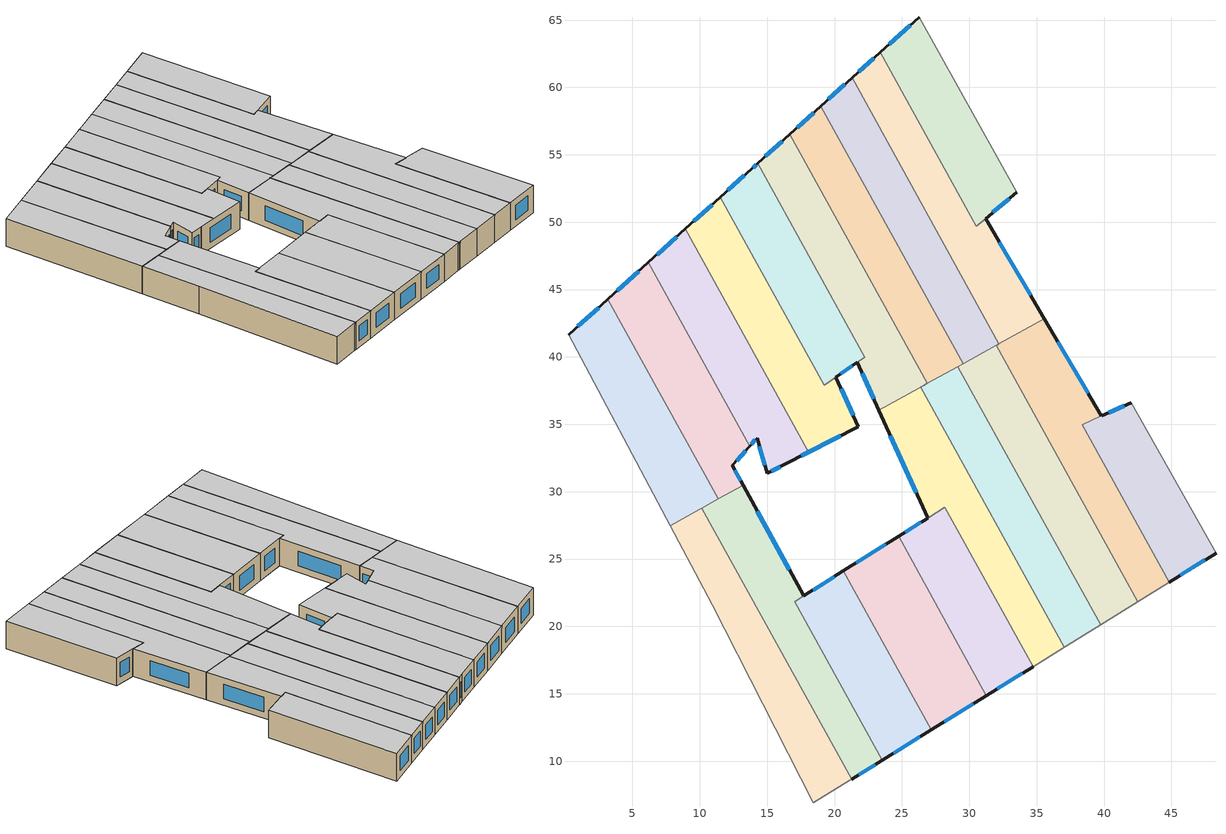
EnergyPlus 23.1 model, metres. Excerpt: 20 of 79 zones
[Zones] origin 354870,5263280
5129c2bd44084048_F0_dwelling_0
 floor ground (EU_floor_Construction): 10.15,28.79 21.26,8.66 21.14,8.58 18.43,6.9 10.93,21.62 7.8,27.49 10.02,28.72 z0
 wall to 5129c2bd44084048_F0_dwelling_1 (EU_wall_Construction): 21.26,8.66 10.15,28.79 z0:3
 wall adiabatic (EU_wall_Construction): 7.8,27.49 10.93,21.62 18.43,6.9 21.14,8.58 21.26,8.66 z0:3
 wall to 5129c2bd44084048_F0_dwelling_10 (EU_wall_Construction): 10.15,28.79 10.02,28.72 7.8,27.49 z0:3
 ceiling to 5129c2bd44084048_F1_dwelling_0 (EU_floor_Construction): 21.14,8.58 21.26,8.66 10.15,28.79 10.02,28.72 7.8,27.49 10.93,21.62 18.43,6.9 z3
5129c2bd44084048_F0_dwelling_1
 floor ground (EU_floor_Construction): 17.71,22.26 17.05,21.85 23.55,10.08 21.26,8.66 10.15,28.79 13.22,30.49 z0
 wall outside (EU_wall_Construction): 17.71,22.26 13.22,30.49 / 21.26,8.66 23.55,10.08 z0:3
 wall to 5129c2bd44084048_F0_dwelling_2 (EU_wall_Construction): 23.55,10.08 17.05,21.85 17.71,22.26 z0:3
 wall to 5129c2bd44084048_F0_dwelling_11 (EU_wall_Construction): 13.22,30.49 11.36,29.46 z0:3
 wall to 5129c2bd44084048_F0_dwelling_10 (EU_wall_Construction): 11.36,29.46 10.15,28.79 z0:3
 window (EU_Window_Construction): 16.65,24.19 14.27,28.56 / 21.8,8.99 23.01,9.74 z0.7:2.3
 ceiling to 5129c2bd44084048_F1_dwelling_1 (EU_floor_Construction): 23.55,10.08 17.05,21.85 17.71,22.26 13.22,30.49 10.15,28.79 21.26,8.66 z3
5129c2bd44084048_F0_dwelling_10
 floor ground (EU_floor_Construction): 3.17,44.29 11.36,29.46 7.8,27.49 0.26,41.64 z0
 wall outside (EU_wall_Construction): 3.17,44.29 0.26,41.64 z0:3
 wall to 5129c2bd44084048_F0_dwelling_11 (EU_wall_Construction): 11.36,29.46 3.17,44.29 z0:3
 wall adiabatic (EU_wall_Construction): 0.26,41.64 7.8,27.49 z0:3
 window (EU_Window_Construction): 2.49,43.67 0.94,42.27 z0.7:2.3
 ceiling to 5129c2bd44084048_F1_dwelling_10 (EU_floor_Construction): 11.36,29.46 3.17,44.29 0.26,41.64 7.8,27.49 z3
5129c2bd44084048_F0_dwelling_11
 floor ground (EU_floor_Construction): 6.18,47.01 13.71,33.38 12.42,31.95 13.22,30.49 11.36,29.46 3.17,44.29 z0
 wall outside (EU_wall_Construction): 6.18,47.01 3.17,44.29 / 13.22,30.49 12.42,31.95 13.71,33.38 z0:3
 wall to 5129c2bd44084048_F0_dwelling_12 (EU_wall_Construction): 13.71,33.38 6.18,47.01 z0:3
 window (EU_Window_Construction): 5.47,46.38 3.88,44.93 / 12.73,32.28 13.41,33.05 / 13.03,30.83 12.61,31.6 z0.7:2.3
 ceiling to 5129c2bd44084048_F1_dwelling_11 (EU_floor_Construction): 13.22,30.49 12.42,31.95 13.71,33.38 6.18,47.01 3.17,44.29 11.36,29.46 z3
5129c2bd44084048_F0_dwelling_12
 floor ground (EU_floor_Construction): 8.94,49.51 18.08,32.94 16.25,31.99 15.02,31.36 14.25,33.98 13.71,33.38 6.18,47.01 z0
 wall outside (EU_wall_Construction): 8.94,49.51 6.18,47.01 / 13.71,33.38 14.25,33.98 15.02,31.36 16.25,31.99 z0:3
 wall to 5129c2bd44084048_F0_dwelling_13 (EU_wall_Construction): 17.98,33.12 8.94,49.51 / 16.25,31.99 18.08,32.94 17.99,33.13 z0:3
 window (EU_Window_Construction): 8.29,48.93 6.83,47.6 / 15.31,31.51 15.96,31.84 / 14.43,33.37 14.84,31.98 / 13.84,33.52 14.12,33.84 z0.7:2.3
 ceiling to 5129c2bd44084048_F1_dwelling_12 (EU_floor_Construction): 18.08,32.94 8.94,49.51 6.18,47.01 13.71,33.38 14.25,33.98 15.02,31.36 16.25,31.99 z3
5129c2bd44084048_F0_dwelling_13
 floor ground (EU_floor_Construction): 11.53,51.86 19.24,37.91 20.09,38.51 21.77,34.83 16.25,31.99 18.08,32.94 17.99,33.13 8.94,49.51 z0
 wall outside (EU_wall_Construction): 11.53,51.86 8.94,49.51 / 16.25,31.99 21.77,34.83 20.09,38.51 z0:3
 wall to 5129c2bd44084048_F0_dwelling_14 (EU_wall_Construction): 20.09,38.51 19.24,37.91 11.53,51.86 z0:3
 window (EU_Window_Construction): 10.92,51.31 9.54,50.06 / 21.38,35.69 20.49,37.64 / 17.54,32.66 20.47,34.16 z0.7:2.3
 ceiling to 5129c2bd44084048_F1_dwelling_13 (EU_floor_Construction): 21.77,34.83 20.09,38.51 19.24,37.91 11.53,51.86 8.94,49.51 17.99,33.13 18.08,32.94 16.25,31.99 z3
5129c2bd44084048_F0_dwelling_14
 floor ground (EU_floor_Construction): 14.29,54.37 22.23,39.99 19.24,37.91 11.53,51.86 13.84,53.96 z0
 wall outside (EU_wall_Construction): 14.29,54.37 13.84,53.96 11.53,51.86 / 20.09,38.51 21.68,39.61 z0:3
 wall to 5129c2bd44084048_F0_dwelling_15 (EU_wall_Construction): 21.68,39.61 22.23,39.99 14.29,54.37 z0:3
 window (EU_Window_Construction): 13.3,53.47 12.07,52.36 / 14.18,54.27 13.95,54.06 / 20.47,38.77 21.31,39.35 z0.7:2.3
 ceiling to 5129c2bd44084048_F1_dwelling_14 (EU_floor_Construction): 22.23,39.99 14.29,54.37 13.84,53.96 11.53,51.86 19.24,37.91 z3
5129c2bd44084048_F0_dwelling_15
 floor ground (EU_floor_Construction): 16.68,56.53 26.89,38.04 23.29,36.05 21.68,39.61 22.23,39.99 14.29,54.37 14.31,54.38 z0
 wall outside (EU_wall_Construction): 16.68,56.53 14.31,54.38 14.29,54.37 / 21.68,39.61 23.29,36.05 z0:3
 wall to 5129c2bd44084048_F0_dwelling_16 (EU_wall_Construction): 26.89,38.04 16.68,56.53 z0:3
 wall to 5129c2bd44084048_F0_dwelling_5 (EU_wall_Construction): 23.29,36.05 26.27,37.69 26.4,37.77 z0:3
 wall to 5129c2bd44084048_F0_dwelling_6 (EU_wall_Construction): 26.4,37.77 26.44,37.79 26.57,37.86 26.89,38.04 z0:3
 window (EU_Window_Construction): 16.12,56.03 14.86,54.89 / 22.06,38.78 22.91,36.89 z0.7:2.3
 ceiling to 5129c2bd44084048_F1_dwelling_15 (EU_floor_Construction): 26.89,38.04 16.68,56.53 14.31,54.38 14.29,54.37 22.23,39.99 21.68,39.61 23.29,36.05 z3
5129c2bd44084048_F0_dwelling_16
 floor ground (EU_floor_Construction): 18.99,58.62 29.54,39.5 26.89,38.04 16.68,56.53 z0
 wall outside (EU_wall_Construction): 18.99,58.62 16.68,56.53 z0:3
 wall to 5129c2bd44084048_F0_dwelling_17 (EU_wall_Construction): 29.54,39.5 18.99,58.62 z0:3
 wall to 5129c2bd44084048_F0_dwelling_6 (EU_wall_Construction): 26.89,38.04 29.16,39.29 z0:3
 wall to 5129c2bd44084048_F0_dwelling_7 (EU_wall_Construction): 29.16,39.29 29.54,39.5 z0:3
 window (EU_Window_Construction): 18.44,58.13 17.22,57.02 z0.7:2.3
 ceiling to 5129c2bd44084048_F1_dwelling_16 (EU_floor_Construction): 29.54,39.5 18.99,58.62 16.68,56.53 26.89,38.04 z3
5129c2bd44084048_F0_dwelling_17
 floor ground (EU_floor_Construction): 21.3,60.71 32.2,40.97 32.11,40.92 29.54,39.5 18.99,58.62 z0
 wall outside (EU_wall_Construction): 21.3,60.71 18.99,58.62 z0:3
 wall to 5129c2bd44084048_F0_dwelling_18 (EU_wall_Construction): 32.2,40.97 21.3,60.71 z0:3
 wall to 5129c2bd44084048_F0_dwelling_7 (EU_wall_Construction): 29.54,39.5 31.99,40.85 z0:3
 wall to 5129c2bd44084048_F0_dwelling_8 (EU_wall_Construction): 31.99,40.85 32.11,40.92 32.2,40.97 z0:3
 window (EU_Window_Construction): 20.76,60.22 19.53,59.11 z0.7:2.3
 ceiling to 5129c2bd44084048_F1_dwelling_17 (EU_floor_Construction): 32.11,40.92 32.2,40.97 21.3,60.71 18.99,58.62 29.54,39.5 z3
5129c2bd44084048_F0_dwelling_18
 floor ground (EU_floor_Construction): 23.39,62.61 30.53,49.7 31.21,50.27 35.58,42.83 32.2,40.97 21.3,60.71 z0
 wall outside (EU_wall_Construction): 35.58,42.83 31.21,50.27 / 23.39,62.61 21.3,60.71 z0:3
 wall to 5129c2bd44084048_F0_dwelling_19 (EU_wall_Construction): 31.21,50.27 30.53,49.7 23.39,62.61 z0:3
 wall to 5129c2bd44084048_F0_dwelling_8 (EU_wall_Construction): 32.2,40.97 35.58,42.83 z0:3
 window (EU_Window_Construction): 34.55,44.58 32.24,48.53 / 22.9,62.16 21.79,61.16 z0.7:2.3
 ceiling to 5129c2bd44084048_F1_dwelling_18 (EU_floor_Construction): 35.58,42.83 31.21,50.27 30.53,49.7 23.39,62.61 21.3,60.71 32.2,40.97 z3
5129c2bd44084048_F0_dwelling_19
 floor ground (EU_floor_Construction): 26.29,65.23 33.52,52.22 30.53,49.7 23.39,62.61 z0
 wall outside (EU_wall_Construction): 26.29,65.23 23.39,62.61 / 31.21,50.27 33.52,52.22 z0:3
 wall adiabatic (EU_wall_Construction): 33.52,52.22 26.29,65.23 z0:3
 window (EU_Window_Construction): 25.61,64.61 24.07,63.22 / 31.75,50.73 32.98,51.76 z0.7:2.3
 ceiling to 5129c2bd44084048_F1_dwelling_19 (EU_floor_Construction): 33.52,52.22 26.29,65.23 23.39,62.61 30.53,49.7 z3
5129c2bd44084048_F0_dwelling_2
 floor ground (EU_floor_Construction): 20.66,24.12 27.17,12.33 23.55,10.08 17.05,21.85 z0
 wall outside (EU_wall_Construction): 23.55,10.08 27.17,12.33 / 20.66,24.12 17.71,22.26 z0:3
 wall to 5129c2bd44084048_F0_dwelling_3 (EU_wall_Construction): 27.17,12.33 20.66,24.12 z0:3
 window (EU_Window_Construction): 24.4,10.61 26.32,11.8 / 19.97,23.68 18.4,22.7 z0.7:2.3
 ceiling to 5129c2bd44084048_F1_dwelling_2 (EU_floor_Construction): 27.17,12.33 20.66,24.12 17.05,21.85 23.55,10.08 z3
5129c2bd44084048_F0_dwelling_3
 floor ground (EU_floor_Construction): 24.75,26.69 31.27,14.87 27.17,12.33 20.66,24.12 z0
 wall outside (EU_wall_Construction): 27.17,12.33 31.27,14.87 / 24.75,26.69 20.66,24.12 z0:3
 wall to 5129c2bd44084048_F0_dwelling_4 (EU_wall_Construction): 31.27,14.87 24.75,26.69 z0:3
 window (EU_Window_Construction): 28.14,12.93 30.31,14.27 / 23.79,26.08 21.62,24.72 z0.7:2.3
 ceiling to 5129c2bd44084048_F1_dwelling_3 (EU_floor_Construction): 31.27,14.87 24.75,26.69 20.66,24.12 27.17,12.33 z3
5129c2bd44084048_F0_dwelling_4
 floor ground (EU_floor_Construction): 28.19,28.85 34.73,17.02 31.27,14.87 24.75,26.69 z0
 wall outside (EU_wall_Construction): 31.27,14.87 34.73,17.02 / 26.92,28.05 24.75,26.69 z0:3
 wall to 5129c2bd44084048_F0_dwelling_5 (EU_wall_Construction): 34.73,17.02 28.19,28.85 26.92,28.05 z0:3
 window (EU_Window_Construction): 32.09,15.37 33.92,16.51 / 26.41,27.73 25.26,27.01 z0.7:2.3
 ceiling to 5129c2bd44084048_F1_dwelling_4 (EU_floor_Construction): 34.73,17.02 28.19,28.85 24.75,26.69 31.27,14.87 z3
5129c2bd44084048_F0_dwelling_5
 floor ground (EU_floor_Construction): 26.4,37.77 37.06,18.46 36.93,18.38 34.73,17.02 28.19,28.85 26.91,28.05 23.29,36.05 26.27,37.69 z0
 wall outside (EU_wall_Construction): 23.29,36.05 26.91,28.05 z0:3
 wall to 5129c2bd44084048_F0_dwelling_6 (EU_wall_Construction): 37.06,18.46 26.4,37.77 z0:3
 wall adiabatic (EU_wall_Construction): 34.73,17.02 36.93,18.38 37.06,18.46 z0:3
 window (EU_Window_Construction): 24.14,34.17 26.06,29.93 z0.7:2.3
 ceiling to 5129c2bd44084048_F1_dwelling_5 (EU_floor_Construction): 36.93,18.38 37.06,18.46 26.4,37.77 26.27,37.69 23.29,36.05 26.91,28.05 28.19,28.85 34.73,17.02 z3
5129c2bd44084048_F0_dwelling_6
 floor ground (EU_floor_Construction): 29.16,39.29 39.74,20.13 37.23,18.57 37.06,18.46 26.4,37.77 26.44,37.79 26.57,37.86 z0
 wall to 5129c2bd44084048_F0_dwelling_7 (EU_wall_Construction): 39.74,20.13 29.16,39.29 z0:3
 wall adiabatic (EU_wall_Construction): 37.06,18.46 37.23,18.57 39.74,20.13 z0:3
 ceiling to 5129c2bd44084048_F1_dwelling_6 (EU_floor_Construction): 39.74,20.13 29.16,39.29 26.57,37.86 26.44,37.79 26.4,37.77 37.06,18.46 37.23,18.57 z3
5129c2bd44084048_F0_dwelling_7
 floor ground (EU_floor_Construction): 31.99,40.85 42.49,21.83 39.74,20.13 29.16,39.29 z0
 wall to 5129c2bd44084048_F0_dwelling_8 (EU_wall_Construction): 42.49,21.83 31.99,40.85 z0:3
 wall adiabatic (EU_wall_Construction): 39.74,20.13 42.49,21.83 z0:3
 ceiling to 5129c2bd44084048_F1_dwelling_7 (EU_floor_Construction): 42.49,21.83 31.99,40.85 29.16,39.29 39.74,20.13 z3
5129c2bd44084048_F0_dwelling_8
 floor ground (EU_floor_Construction): 39.81,35.63 38.36,34.99 44.83,23.28 42.49,21.83 31.99,40.85 35.58,42.83 z0
 wall outside (EU_wall_Construction): 39.81,35.63 35.58,42.83 z0:3
 wall to 5129c2bd44084048_F0_dwelling_9 (EU_wall_Construction): 38.36,34.99 39.81,35.63 / 44.83,23.28 38.37,34.98 z0:3
 wall adiabatic (EU_wall_Construction): 42.49,21.83 44.83,23.28 z0:3
 window (EU_Window_Construction): 38.81,37.32 36.57,41.14 z0.7:2.3
 ceiling to 5129c2bd44084048_F1_dwelling_8 (EU_floor_Construction): 44.83,23.28 38.36,34.99 39.81,35.63 35.58,42.83 31.99,40.85 42.49,21.83 z3
5129c2bd44084048_F0_dwelling_9
 floor ground (EU_floor_Construction): 42.02,36.61 48.31,25.44 44.83,23.28 38.37,34.98 z0
 wall outside (EU_wall_Construction): 42.02,36.61 39.81,35.63 / 44.83,23.28 48.31,25.44 z0:3
 wall adiabatic (EU_wall_Construction): 48.31,25.44 42.02,36.61 z0:3
 window (EU_Window_Construction): 41.5,36.38 40.33,35.86 / 45.65,23.79 47.49,24.93 z0.7:2.3
 ceiling to 5129c2bd44084048_F1_dwelling_9 (EU_floor_Construction): 48.31,25.44 42.02,36.61 38.37,34.98 44.83,23.28 z3
[Building]
EU S2 Campaign: North Axis=0; Terrain=City; Solar Distribution=FullExterior
[Site:Location]
Budapest.Ferenc.Liszt.Intl.AP: Latitude=47.437; Longitude=19.256; Time Zone=1; Elevation=185
[SizingPeriod:WeatherFileDays]
AnnualSizingPeriod: Begin Month=1; Begin Day of Month=1; End Month=12; End Day of Month=31; Day of Week for Start Day=Monday; Use Weather File Daylight Saving Period=No; Use Weather File Rain and Snow Indicators=No
[MATERIAL]
EU_InternalMass_Material: Roughness=MediumRough; Thickness=0.1; Conductivity=1; Density=1800; Specific Heat=900; Thermal Absorptance=0.9; Solar Absorptance=0.7; Visible Absorptance=0.7
[MATERIAL:NOMASS] Roughness=MediumRough; Thermal Absorptance=0.9; Solar Absorptance=0.7; Visible Absorptance=0.7
Name | Thermal Resistance
EU_wall_NoMass | 0.832559
EU_floor_NoMass | 0.872794
[WINDOWMATERIAL:SIMPLEGLAZINGSYSTEM]
EU_Window_SimpleGlazing: UFactor=2.79869; Solar Heat Gain Coefficient=0.75; Visible Transmittance=0.75
[CONSTRUCTION]
EU_wall_Construction: EU_wall_NoMass
EU_floor_Construction: EU_floor_NoMass
EU_Window_Construction: EU_Window_SimpleGlazing
EU_InternalMass_Construction: EU_InternalMass_Material
[ZONE] Type=1; Multiplier=1; Ceiling Height=autocalculate; Floor Area=autocalculate; Part of Total Floor Area=Yes
Name | Volume
5129c2bd44084048_F0_dwelling_0 | 205.26
5129c2bd44084048_F0_dwelling_1 | 207.227
5129c2bd44084048_F0_dwelling_10 | 195.405
5129c2bd44084048_F0_dwelling_11 | 195.37
5129c2bd44084048_F0_dwelling_12 | 196.876
5129c2bd44084048_F0_dwelling_13 | 208.589
5129c2bd44084048_F0_dwelling_14 | 175.969
5129c2bd44084048_F0_dwelling_15 | 205.051
5129c2bd44084048_F0_dwelling_16 | 195.383
5129c2bd44084048_F0_dwelling_17 | 202.135
5129c2bd44084048_F0_dwelling_18 | 214.109
5129c2bd44084048_F0_dwelling_19 | 169.915
5129c2bd44084048_F0_dwelling_2 | 172.169
5129c2bd44084048_F0_dwelling_3 | 194.897
5129c2bd44084048_F0_dwelling_4 | 164.644
5129c2bd44084048_F0_dwelling_5 | 211.89
5129c2bd44084048_F0_dwelling_6 | 208.108
5129c2bd44084048_F0_dwelling_7 | 211.207
5129c2bd44084048_F0_dwelling_8 | 214.911
5129c2bd44084048_F0_dwelling_9 | 158.524
[INTERNALMASS] Construction=EU_InternalMass_Construction
Name | Zone or ZoneList | Surface Area
5129c2bd44084048_F0_dwelling_0_EU_InternalMass | 5129c2bd44084048_F0_dwelling_0 | 68.4145
5129c2bd44084048_F0_dwelling_1_EU_InternalMass | 5129c2bd44084048_F0_dwelling_1 | 69.0811
5129c2bd44084048_F0_dwelling_2_EU_InternalMass | 5129c2bd44084048_F0_dwelling_2 | 57.3886
5129c2bd44084048_F0_dwelling_3_EU_InternalMass | 5129c2bd44084048_F0_dwelling_3 | 64.9659
5129c2bd44084048_F0_dwelling_4_EU_InternalMass | 5129c2bd44084048_F0_dwelling_4 | 54.8897
5129c2bd44084048_F0_dwelling_5_EU_InternalMass | 5129c2bd44084048_F0_dwelling_5 | 70.6231
5129c2bd44084048_F0_dwelling_6_EU_InternalMass | 5129c2bd44084048_F0_dwelling_6 | 69.377
5129c2bd44084048_F0_dwelling_7_EU_InternalMass | 5129c2bd44084048_F0_dwelling_7 | 70.4022
5129c2bd44084048_F0_dwelling_8_EU_InternalMass | 5129c2bd44084048_F0_dwelling_8 | 71.6364
5129c2bd44084048_F0_dwelling_9_EU_InternalMass | 5129c2bd44084048_F0_dwelling_9 | 52.8531
5129c2bd44084048_F0_dwelling_10_EU_InternalMass | 5129c2bd44084048_F0_dwelling_10 | 65.1351
5129c2bd44084048_F0_dwelling_11_EU_InternalMass | 5129c2bd44084048_F0_dwelling_11 | 65.1234
5129c2bd44084048_F0_dwelling_12_EU_InternalMass | 5129c2bd44084048_F0_dwelling_12 | 65.6654
5129c2bd44084048_F0_dwelling_13_EU_InternalMass | 5129c2bd44084048_F0_dwelling_13 | 69.5343
5129c2bd44084048_F0_dwelling_14_EU_InternalMass | 5129c2bd44084048_F0_dwelling_14 | 58.6655
5129c2bd44084048_F0_dwelling_15_EU_InternalMass | 5129c2bd44084048_F0_dwelling_15 | 68.3497
5129c2bd44084048_F0_dwelling_16_EU_InternalMass | 5129c2bd44084048_F0_dwelling_16 | 65.1275
5129c2bd44084048_F0_dwelling_17_EU_InternalMass | 5129c2bd44084048_F0_dwelling_17 | 67.3724
5129c2bd44084048_F0_dwelling_18_EU_InternalMass | 5129c2bd44084048_F0_dwelling_18 | 71.3752
5129c2bd44084048_F0_dwelling_19_EU_InternalMass | 5129c2bd44084048_F0_dwelling_19 | 56.6434
[OTHEREQUIPMENT] Fuel Type=Electricity; Design Level Calculation Method=Watts/Area; Power per Zone Floor Area=1; Fraction Latent=0; Fraction Radiant=0; Fraction Lost=0; Carbon Dioxide Generation Rate=0; EndUse Subcategory=EU_Step8_InternalGains
Name | Zone or ZoneList or Space or SpaceList | Schedule
EU_Step8_InternalGain_5129c2bd44084048_F0_dwelling_0_f000 | 5129c2bd44084048_F0_dwelling_0 | EU_Step8_GainSchedule_5129c2bd44084048_F0_dwelling_0_f000
EU_Step8_InternalGain_5129c2bd44084048_F0_dwelling_1_f000 | 5129c2bd44084048_F0_dwelling_1 | EU_Step8_GainSchedule_5129c2bd44084048_F0_dwelling_1_f000
EU_Step8_InternalGain_5129c2bd44084048_F0_dwelling_2_f000 | 5129c2bd44084048_F0_dwelling_2 | EU_Step8_GainSchedule_5129c2bd44084048_F0_dwelling_2_f000
EU_Step8_InternalGain_5129c2bd44084048_F0_dwelling_3_f000 | 5129c2bd44084048_F0_dwelling_3 | EU_Step8_GainSchedule_5129c2bd44084048_F0_dwelling_3_f000
EU_Step8_InternalGain_5129c2bd44084048_F0_dwelling_4_f000 | 5129c2bd44084048_F0_dwelling_4 | EU_Step8_GainSchedule_5129c2bd44084048_F0_dwelling_4_f000
EU_Step8_InternalGain_5129c2bd44084048_F0_dwelling_5_f000 | 5129c2bd44084048_F0_dwelling_5 | EU_Step8_GainSchedule_5129c2bd44084048_F0_dwelling_5_f000
EU_Step8_InternalGain_5129c2bd44084048_F0_dwelling_6_f000 | 5129c2bd44084048_F0_dwelling_6 | EU_Step8_GainSchedule_5129c2bd44084048_F0_dwelling_6_f000
EU_Step8_InternalGain_5129c2bd44084048_F0_dwelling_7_f000 | 5129c2bd44084048_F0_dwelling_7 | EU_Step8_GainSchedule_5129c2bd44084048_F0_dwelling_7_f000
EU_Step8_InternalGain_5129c2bd44084048_F0_dwelling_8_f000 | 5129c2bd44084048_F0_dwelling_8 | EU_Step8_GainSchedule_5129c2bd44084048_F0_dwelling_8_f000
EU_Step8_InternalGain_5129c2bd44084048_F0_dwelling_9_f000 | 5129c2bd44084048_F0_dwelling_9 | EU_Step8_GainSchedule_5129c2bd44084048_F0_dwelling_9_f000
EU_Step8_InternalGain_5129c2bd44084048_F0_dwelling_10_f000 | 5129c2bd44084048_F0_dwelling_10 | EU_Step8_GainSchedule_5129c2bd44084048_F0_dwelling_10_f000
EU_Step8_InternalGain_5129c2bd44084048_F0_dwelling_11_f000 | 5129c2bd44084048_F0_dwelling_11 | EU_Step8_GainSchedule_5129c2bd44084048_F0_dwelling_11_f000
EU_Step8_InternalGain_5129c2bd44084048_F0_dwelling_12_f000 | 5129c2bd44084048_F0_dwelling_12 | EU_Step8_GainSchedule_5129c2bd44084048_F0_dwelling_12_f000
EU_Step8_InternalGain_5129c2bd44084048_F0_dwelling_13_f000 | 5129c2bd44084048_F0_dwelling_13 | EU_Step8_GainSchedule_5129c2bd44084048_F0_dwelling_13_f000
EU_Step8_InternalGain_5129c2bd44084048_F0_dwelling_14_f000 | 5129c2bd44084048_F0_dwelling_14 | EU_Step8_GainSchedule_5129c2bd44084048_F0_dwelling_14_f000
EU_Step8_InternalGain_5129c2bd44084048_F0_dwelling_15_f000 | 5129c2bd44084048_F0_dwelling_15 | EU_Step8_GainSchedule_5129c2bd44084048_F0_dwelling_15_f000
EU_Step8_InternalGain_5129c2bd44084048_F0_dwelling_16_f000 | 5129c2bd44084048_F0_dwelling_16 | EU_Step8_GainSchedule_5129c2bd44084048_F0_dwelling_16_f000
EU_Step8_InternalGain_5129c2bd44084048_F0_dwelling_17_f000 | 5129c2bd44084048_F0_dwelling_17 | EU_Step8_GainSchedule_5129c2bd44084048_F0_dwelling_17_f000
EU_Step8_InternalGain_5129c2bd44084048_F0_dwelling_18_f000 | 5129c2bd44084048_F0_dwelling_18 | EU_Step8_GainSchedule_5129c2bd44084048_F0_dwelling_18_f000
EU_Step8_InternalGain_5129c2bd44084048_F0_dwelling_19_f000 | 5129c2bd44084048_F0_dwelling_19 | EU_Step8_GainSchedule_5129c2bd44084048_F0_dwelling_19_f000
[ZONEVENTILATION:DESIGNFLOWRATE] Schedule=EU_AlwaysOn; Design Flow Rate Calculation Method=AirChanges/Hour; Air Changes per Hour=0.475469; Ventilation Type=Natural; Fan Pressure Rise=0; Fan Total Efficiency=1; Constant Term Coefficient=1; Temperature Term Coefficient=0; Velocity Term Coefficient=0; Velocity Squared Term Coefficient=0; Minimum Indoor Temperature=-100; Maximum Indoor Temperature=100; Delta Temperature=-100; Minimum Outdoor Temperature=-100; Maximum Outdoor Temperature=100; Maximum Wind Speed=40
Name | Zone or ZoneList or Space or SpaceList
EU_ConstantAir_5129c2bd44084048_F0_dwelling_0 | 5129c2bd44084048_F0_dwelling_0
EU_ConstantAir_5129c2bd44084048_F0_dwelling_1 | 5129c2bd44084048_F0_dwelling_1
EU_ConstantAir_5129c2bd44084048_F0_dwelling_2 | 5129c2bd44084048_F0_dwelling_2
EU_ConstantAir_5129c2bd44084048_F0_dwelling_3 | 5129c2bd44084048_F0_dwelling_3
EU_ConstantAir_5129c2bd44084048_F0_dwelling_4 | 5129c2bd44084048_F0_dwelling_4
EU_ConstantAir_5129c2bd44084048_F0_dwelling_5 | 5129c2bd44084048_F0_dwelling_5
EU_ConstantAir_5129c2bd44084048_F0_dwelling_6 | 5129c2bd44084048_F0_dwelling_6
EU_ConstantAir_5129c2bd44084048_F0_dwelling_7 | 5129c2bd44084048_F0_dwelling_7
EU_ConstantAir_5129c2bd44084048_F0_dwelling_8 | 5129c2bd44084048_F0_dwelling_8
EU_ConstantAir_5129c2bd44084048_F0_dwelling_9 | 5129c2bd44084048_F0_dwelling_9
EU_ConstantAir_5129c2bd44084048_F0_dwelling_10 | 5129c2bd44084048_F0_dwelling_10
EU_ConstantAir_5129c2bd44084048_F0_dwelling_11 | 5129c2bd44084048_F0_dwelling_11
EU_ConstantAir_5129c2bd44084048_F0_dwelling_12 | 5129c2bd44084048_F0_dwelling_12
EU_ConstantAir_5129c2bd44084048_F0_dwelling_13 | 5129c2bd44084048_F0_dwelling_13
EU_ConstantAir_5129c2bd44084048_F0_dwelling_14 | 5129c2bd44084048_F0_dwelling_14
EU_ConstantAir_5129c2bd44084048_F0_dwelling_15 | 5129c2bd44084048_F0_dwelling_15
EU_ConstantAir_5129c2bd44084048_F0_dwelling_16 | 5129c2bd44084048_F0_dwelling_16
EU_ConstantAir_5129c2bd44084048_F0_dwelling_17 | 5129c2bd44084048_F0_dwelling_17
EU_ConstantAir_5129c2bd44084048_F0_dwelling_18 | 5129c2bd44084048_F0_dwelling_18
EU_ConstantAir_5129c2bd44084048_F0_dwelling_19 | 5129c2bd44084048_F0_dwelling_19
[HVACTEMPLATE:THERMOSTAT] Constant Heating Setpoint=20; Constant Cooling Setpoint=50
EU_HeatOnly_5129c2bd44084048_F0_dwelling_0; EU_HeatOnly_5129c2bd44084048_F0_dwelling_1; EU_HeatOnly_5129c2bd44084048_F0_dwelling_2; EU_HeatOnly_5129c2bd44084048_F0_dwelling_3; EU_HeatOnly_5129c2bd44084048_F0_dwelling_4; EU_HeatOnly_5129c2bd44084048_F0_dwelling_5; EU_HeatOnly_5129c2bd44084048_F0_dwelling_6; EU_HeatOnly_5129c2bd44084048_F0_dwelling_7; EU_HeatOnly_5129c2bd44084048_F0_dwelling_8; EU_HeatOnly_5129c2bd44084048_F0_dwelling_9; EU_HeatOnly_5129c2bd44084048_F0_dwelling_10; EU_HeatOnly_5129c2bd44084048_F0_dwelling_11; EU_HeatOnly_5129c2bd44084048_F0_dwelling_12; EU_HeatOnly_5129c2bd44084048_F0_dwelling_13; EU_HeatOnly_5129c2bd44084048_F0_dwelling_14; EU_HeatOnly_5129c2bd44084048_F0_dwelling_15; EU_HeatOnly_5129c2bd44084048_F0_dwelling_16; EU_HeatOnly_5129c2bd44084048_F0_dwelling_17; EU_HeatOnly_5129c2bd44084048_F0_dwelling_18; EU_HeatOnly_5129c2bd44084048_F0_dwelling_19; EU_HeatOnly_5129c2bd44084048_F1_dwelling_0; EU_HeatOnly_5129c2bd44084048_F1_dwelling_1; EU_HeatOnly_5129c2bd44084048_F1_dwelling_2; EU_HeatOnly_5129c2bd44084048_F1_dwelling_3; EU_HeatOnly_5129c2bd44084048_F1_dwelling_4; EU_HeatOnly_5129c2bd44084048_F1_dwelling_5; EU_HeatOnly_5129c2bd44084048_F1_dwelling_6; EU_HeatOnly_5129c2bd44084048_F1_dwelling_7; EU_HeatOnly_5129c2bd44084048_F1_dwelling_8; EU_HeatOnly_5129c2bd44084048_F1_dwelling_9; EU_HeatOnly_5129c2bd44084048_F1_dwelling_10; EU_HeatOnly_5129c2bd44084048_F1_dwelling_11; EU_HeatOnly_5129c2bd44084048_F1_dwelling_12; EU_HeatOnly_5129c2bd44084048_F1_dwelling_13; EU_HeatOnly_5129c2bd44084048_F1_dwelling_14; EU_HeatOnly_5129c2bd44084048_F1_dwelling_15; EU_HeatOnly_5129c2bd44084048_F1_dwelling_16; EU_HeatOnly_5129c2bd44084048_F1_dwelling_17; EU_HeatOnly_5129c2bd44084048_F1_dwelling_18; EU_HeatOnly_5129c2bd44084048_F1_dwelling_19; EU_HeatOnly_5129c2bd44084048_F2_dwelling_0; EU_HeatOnly_5129c2bd44084048_F2_dwelling_1; EU_HeatOnly_5129c2bd44084048_F2_dwelling_2; EU_HeatOnly_5129c2bd44084048_F2_dwelling_3; EU_HeatOnly_5129c2bd44084048_F2_dwelling_4; EU_HeatOnly_5129c2bd44084048_F2_dwelling_5; EU_HeatOnly_5129c2bd44084048_F2_dwelling_6; EU_HeatOnly_5129c2bd44084048_F2_dwelling_7; EU_HeatOnly_5129c2bd44084048_F2_dwelling_8; EU_HeatOnly_5129c2bd44084048_F2_dwelling_9; EU_HeatOnly_5129c2bd44084048_F2_dwelling_10; EU_HeatOnly_5129c2bd44084048_F2_dwelling_11; EU_HeatOnly_5129c2bd44084048_F2_dwelling_12; EU_HeatOnly_5129c2bd44084048_F2_dwelling_13; EU_HeatOnly_5129c2bd44084048_F2_dwelling_14; EU_HeatOnly_5129c2bd44084048_F2_dwelling_15; EU_HeatOnly_5129c2bd44084048_F2_dwelling_16; EU_HeatOnly_5129c2bd44084048_F2_dwelling_17; EU_HeatOnly_5129c2bd44084048_F2_dwelling_18; EU_HeatOnly_5129c2bd44084048_F2_dwelling_19; EU_HeatOnly_5129c2bd44084048_F3_dwelling_0; EU_HeatOnly_5129c2bd44084048_F3_dwelling_1; EU_HeatOnly_5129c2bd44084048_F3_dwelling_2; EU_HeatOnly_5129c2bd44084048_F3_dwelling_3; EU_HeatOnly_5129c2bd44084048_F3_dwelling_4; EU_HeatOnly_5129c2bd44084048_F3_dwelling_5; EU_HeatOnly_5129c2bd44084048_F3_dwelling_6; EU_HeatOnly_5129c2bd44084048_F3_dwelling_7; EU_HeatOnly_5129c2bd44084048_F3_dwelling_8; EU_HeatOnly_5129c2bd44084048_F3_dwelling_9; EU_HeatOnly_5129c2bd44084048_F3_dwelling_10; EU_HeatOnly_5129c2bd44084048_F3_dwelling_11; EU_HeatOnly_5129c2bd44084048_F3_dwelling_12; EU_HeatOnly_5129c2bd44084048_F3_dwelling_13; EU_HeatOnly_5129c2bd44084048_F3_dwelling_14; EU_HeatOnly_5129c2bd44084048_F3_dwelling_15; EU_HeatOnly_5129c2bd44084048_F3_dwelling_16; EU_HeatOnly_5129c2bd44084048_F3_dwelling_17; EU_HeatOnly_5129c2bd44084048_F3_dwelling_18
[HVACTEMPLATE:ZONE:IDEALLOADSAIRSYSTEM] System Availability Schedule=EU_AlwaysOn; Maximum Heating Supply Air Temperature=50; Minimum Cooling Supply Air Temperature=13; Maximum Heating Supply Air Humidity Ratio=0.0156; Minimum Cooling Supply Air Humidity Ratio=0.0077; Heating Limit=NoLimit; Cooling Limit=NoLimit; Heating Availability Schedule=EU_AlwaysOn; Cooling Availability Schedule=EU_CoolingOff; Dehumidification Control Type=ConstantSensibleHeatRatio; Cooling Sensible Heat Ratio=0.7; Dehumidification Setpoint=60; Humidification Control Type=None; Humidification Setpoint=30; Outdoor Air Method=None; Outdoor Air Flow Rate per Person=0.00944; Outdoor Air Flow Rate per Zone Floor Area=0; Outdoor Air Flow Rate per Zone=0; Demand Controlled Ventilation Type=None; Outdoor Air Economizer Type=NoEconomizer; Heat Recovery Type=None; Sensible Heat Recovery Effectiveness=0.7; Latent Heat Recovery Effectiveness=0.65
Name | Template Thermostat
5129c2bd44084048_F0_dwelling_0 | EU_HeatOnly_5129c2bd44084048_F0_dwelling_0
5129c2bd44084048_F0_dwelling_1 | EU_HeatOnly_5129c2bd44084048_F0_dwelling_1
5129c2bd44084048_F0_dwelling_2 | EU_HeatOnly_5129c2bd44084048_F0_dwelling_2
5129c2bd44084048_F0_dwelling_3 | EU_HeatOnly_5129c2bd44084048_F0_dwelling_3
5129c2bd44084048_F0_dwelling_4 | EU_HeatOnly_5129c2bd44084048_F0_dwelling_4
5129c2bd44084048_F0_dwelling_5 | EU_HeatOnly_5129c2bd44084048_F0_dwelling_5
5129c2bd44084048_F0_dwelling_6 | EU_HeatOnly_5129c2bd44084048_F0_dwelling_6
5129c2bd44084048_F0_dwelling_7 | EU_HeatOnly_5129c2bd44084048_F0_dwelling_7
5129c2bd44084048_F0_dwelling_8 | EU_HeatOnly_5129c2bd44084048_F0_dwelling_8
5129c2bd44084048_F0_dwelling_9 | EU_HeatOnly_5129c2bd44084048_F0_dwelling_9
5129c2bd44084048_F0_dwelling_10 | EU_HeatOnly_5129c2bd44084048_F0_dwelling_10
5129c2bd44084048_F0_dwelling_11 | EU_HeatOnly_5129c2bd44084048_F0_dwelling_11
5129c2bd44084048_F0_dwelling_12 | EU_HeatOnly_5129c2bd44084048_F0_dwelling_12
5129c2bd44084048_F0_dwelling_13 | EU_HeatOnly_5129c2bd44084048_F0_dwelling_13
5129c2bd44084048_F0_dwelling_14 | EU_HeatOnly_5129c2bd44084048_F0_dwelling_14
5129c2bd44084048_F0_dwelling_15 | EU_HeatOnly_5129c2bd44084048_F0_dwelling_15
5129c2bd44084048_F0_dwelling_16 | EU_HeatOnly_5129c2bd44084048_F0_dwelling_16
5129c2bd44084048_F0_dwelling_17 | EU_HeatOnly_5129c2bd44084048_F0_dwelling_17
5129c2bd44084048_F0_dwelling_18 | EU_HeatOnly_5129c2bd44084048_F0_dwelling_18
5129c2bd44084048_F0_dwelling_19 | EU_HeatOnly_5129c2bd44084048_F0_dwelling_19
[SIZING:ZONE] Zone Cooling Design Supply Air Temperature Input Method=SupplyAirTemperature; Zone Cooling Design Supply Air Temperature=13; Zone Heating Design Supply Air Temperature Input Method=SupplyAirTemperature; Zone Heating Design Supply Air Temperature=50; Zone Cooling Design Supply Air Humidity Ratio=0.008; Zone Heating Design Supply Air Humidity Ratio=0.008; Cooling Design Air Flow Method=DesignDay; Cooling Design Air Flow Rate=0; Cooling Minimum Air Flow per Zone Floor Area=0.000762; Cooling Minimum Air Flow=0; Cooling Minimum Air Flow Fraction=0.2; Heating Design Air Flow Method=DesignDay; Heating Design Air Flow Rate=0; Heating Maximum Air Flow per Zone Floor Area=0.002032; Heating Maximum Air Flow=0.141576; Heating Maximum Air Flow Fraction=0.3; Account for Dedicated Outdoor Air System=No; Dedicated Outdoor Air System Control Strategy=NeutralSupplyAir; Dedicated Outdoor Air Low Setpoint Temperature for Design=autosize; Dedicated Outdoor Air High Setpoint Temperature for Design=autosize; Zone Load Sizing Method=Sensible Load Only No Latent Load; Zone Latent Cooling Design Supply Air Humidity Ratio Input Method=HumidityRatioDifference; Zone Cooling Design Supply Air Humidity Ratio Difference=0.005; Zone Latent Heating Design Supply Air Humidity Ratio Input Method=HumidityRatioDifference; Zone Humidification Design Supply Air Humidity Ratio Difference=0.005
5129c2bd44084048_F0_dwelling_0; 5129c2bd44084048_F0_dwelling_1; 5129c2bd44084048_F0_dwelling_2; 5129c2bd44084048_F0_dwelling_3; 5129c2bd44084048_F0_dwelling_4; 5129c2bd44084048_F0_dwelling_5; 5129c2bd44084048_F0_dwelling_6; 5129c2bd44084048_F0_dwelling_7; 5129c2bd44084048_F0_dwelling_8; 5129c2bd44084048_F0_dwelling_9; 5129c2bd44084048_F0_dwelling_10; 5129c2bd44084048_F0_dwelling_11; 5129c2bd44084048_F0_dwelling_12; 5129c2bd44084048_F0_dwelling_13; 5129c2bd44084048_F0_dwelling_14; 5129c2bd44084048_F0_dwelling_15; 5129c2bd44084048_F0_dwelling_16; 5129c2bd44084048_F0_dwelling_17; 5129c2bd44084048_F0_dwelling_18; 5129c2bd44084048_F0_dwelling_19
[SCHEDULE:CONSTANT]
Name | Hourly Value
EU_AlwaysOn | 1
EU_CoolingOff | 0
[SCHEDULE:FILE] Column Number=1; Rows to Skip at Top=0; Number of Hours of Data=8760; Column Separator=Comma; Interpolate to Timestep=No; Minutes per Item=60; Adjust Schedule for Daylight Savings=Yes
Name | File
EU_Step8_GainSchedule_5129c2bd44084048_F0_dwelling_0_f000 | ../../schedules/5129c2bd44084048/5129c2bd44084048_F0_dwelling_0_f000_gain.csv
EU_Step8_GainSchedule_5129c2bd44084048_F0_dwelling_1_f000 | ../../schedules/5129c2bd44084048/5129c2bd44084048_F0_dwelling_1_f000_gain.csv
EU_Step8_GainSchedule_5129c2bd44084048_F0_dwelling_2_f000 | ../../schedules/5129c2bd44084048/5129c2bd44084048_F0_dwelling_2_f000_gain.csv
EU_Step8_GainSchedule_5129c2bd44084048_F0_dwelling_3_f000 | ../../schedules/5129c2bd44084048/5129c2bd44084048_F0_dwelling_3_f000_gain.csv
EU_Step8_GainSchedule_5129c2bd44084048_F0_dwelling_4_f000 | ../../schedules/5129c2bd44084048/5129c2bd44084048_F0_dwelling_4_f000_gain.csv
EU_Step8_GainSchedule_5129c2bd44084048_F0_dwelling_5_f000 | ../../schedules/5129c2bd44084048/5129c2bd44084048_F0_dwelling_5_f000_gain.csv
EU_Step8_GainSchedule_5129c2bd44084048_F0_dwelling_6_f000 | ../../schedules/5129c2bd44084048/5129c2bd44084048_F0_dwelling_6_f000_gain.csv
EU_Step8_GainSchedule_5129c2bd44084048_F0_dwelling_7_f000 | ../../schedules/5129c2bd44084048/5129c2bd44084048_F0_dwelling_7_f000_gain.csv
EU_Step8_GainSchedule_5129c2bd44084048_F0_dwelling_8_f000 | ../../schedules/5129c2bd44084048/5129c2bd44084048_F0_dwelling_8_f000_gain.csv
EU_Step8_GainSchedule_5129c2bd44084048_F0_dwelling_9_f000 | ../../schedules/5129c2bd44084048/5129c2bd44084048_F0_dwelling_9_f000_gain.csv
EU_Step8_GainSchedule_5129c2bd44084048_F0_dwelling_10_f000 | ../../schedules/5129c2bd44084048/5129c2bd44084048_F0_dwelling_10_f000_gain.csv
EU_Step8_GainSchedule_5129c2bd44084048_F0_dwelling_11_f000 | ../../schedules/5129c2bd44084048/5129c2bd44084048_F0_dwelling_11_f000_gain.csv
EU_Step8_GainSchedule_5129c2bd44084048_F0_dwelling_12_f000 | ../../schedules/5129c2bd44084048/5129c2bd44084048_F0_dwelling_12_f000_gain.csv
EU_Step8_GainSchedule_5129c2bd44084048_F0_dwelling_13_f000 | ../../schedules/5129c2bd44084048/5129c2bd44084048_F0_dwelling_13_f000_gain.csv
EU_Step8_GainSchedule_5129c2bd44084048_F0_dwelling_14_f000 | ../../schedules/5129c2bd44084048/5129c2bd44084048_F0_dwelling_14_f000_gain.csv
EU_Step8_GainSchedule_5129c2bd44084048_F0_dwelling_15_f000 | ../../schedules/5129c2bd44084048/5129c2bd44084048_F0_dwelling_15_f000_gain.csv
EU_Step8_GainSchedule_5129c2bd44084048_F0_dwelling_16_f000 | ../../schedules/5129c2bd44084048/5129c2bd44084048_F0_dwelling_16_f000_gain.csv
EU_Step8_GainSchedule_5129c2bd44084048_F0_dwelling_17_f000 | ../../schedules/5129c2bd44084048/5129c2bd44084048_F0_dwelling_17_f000_gain.csv
EU_Step8_GainSchedule_5129c2bd44084048_F0_dwelling_18_f000 | ../../schedules/5129c2bd44084048/5129c2bd44084048_F0_dwelling_18_f000_gain.csv
EU_Step8_GainSchedule_5129c2bd44084048_F0_dwelling_19_f000 | ../../schedules/5129c2bd44084048/5129c2bd44084048_F0_dwelling_19_f000_gain.csv
